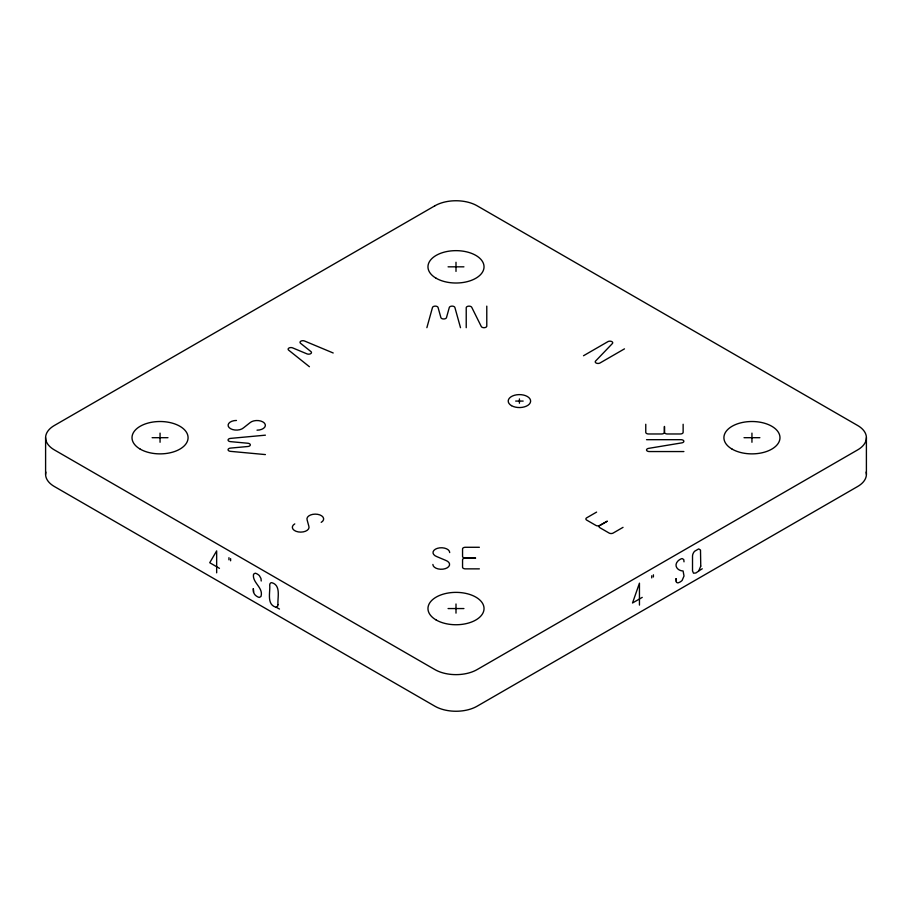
<?xml version="1.0" encoding="UTF-8"?>
<svg xmlns="http://www.w3.org/2000/svg" width="912" height="912" viewBox="0 0 912 912"><rect width="100%" height="100%" fill="white"/><g stroke="black" fill="none" stroke-linecap="round" stroke-linejoin="round"><path stroke-width="1.37" d="M426.873 327.682L432.482 307.504A2.839 1.642 0 0 1 435.286 306.124A2.839 1.642 0 0 1 438.079 307.504L440.884 317.593A2.839 1.642 0 0 0 443.688 318.972A2.839 1.642 0 0 0 446.492 317.593L449.297 307.504A2.839 1.642 0 0 1 452.101 306.124A2.839 1.642 0 0 1 454.894 307.504L460.503 327.682M699.014 570.752L702.263 568.78M583.509 355.737L607.951 341.624A2.804 1.619 0 0 1 611.61 341.498A2.804 1.619 0 0 1 612.362 343.573L595.616 361.027A2.804 1.619 0 0 0 596.334 363.124A2.804 1.619 0 0 0 600.028 362.976L624.469 348.863M596.608 512.099L586.701 517.811A2.804 1.619 0 0 0 586.701 520.102L595.901 525.415A2.804 1.619 0 0 0 599.868 525.415L607.175 521.254L599.868 525.415A2.804 1.619 0 0 0 599.948 527.752L609.159 533.075A2.804 1.619 0 0 0 613.126 533.075L623.033 527.353M642.242 597.383L632.518 602.992L639.449 583.156L639.449 605.101M265.403 435.172L230.451 438.398A2.839 1.642 0 0 0 228.068 440.017A2.839 1.642 0 0 0 230.451 441.636L247.927 443.255A2.839 1.642 0 0 1 250.321 444.874A2.839 1.642 0 0 1 247.927 446.492L230.451 448.111A2.839 1.642 0 0 0 228.068 449.73A2.839 1.642 0 0 0 230.451 451.349L265.403 454.586M448.077 266.828L463.923 266.828M515.679 401.075L523.157 401.075M152.122 437.692L167.979 437.692M744.021 437.692L759.878 437.692M646.528 439.687L681.093 439.687A2.804 1.619 0 0 1 683.829 441.1A2.804 1.619 0 0 1 681.811 442.867L648.603 448.373A2.804 1.619 0 0 0 646.551 450.14A2.804 1.619 0 0 0 649.321 451.554L683.897 451.554M479.37 547.28L465.359 547.28A2.804 1.619 0 0 0 462.555 548.899L462.555 556.423A2.804 1.619 0 0 0 465.359 558.041L475.631 558.076L465.359 558.11A2.804 1.619 0 0 0 462.555 559.729L462.555 567.241A2.804 1.619 0 0 0 465.359 568.86L479.37 568.86M448.077 608.555L463.923 608.555M333.199 352.99L304.528 341.008A2.839 1.642 0 0 0 300.857 341.179A2.839 1.642 0 0 0 300.561 343.3L310.935 351.576A2.839 1.642 0 0 1 310.639 353.696A2.839 1.642 0 0 1 306.968 353.867L292.638 347.882A2.839 1.642 0 0 0 288.956 348.042A2.839 1.642 0 0 0 288.671 350.162L309.419 366.727M276.233 607.255L279.482 609.045M219.461 568.347L209.737 562.727L216.657 550.882L216.657 572.839M676.339 581.856L676.1 578.653L676.339 581.856A4.412 2.542 -60 0 0 679.201 582.426A10.146 5.86 -60 0 0 682.119 580.442L684.011 576.019L683.099 570.992C677.434 570.787 673.432 565.497 677.992 560.948A10.146 5.86 -60 0 1 682.119 558.566L683.761 559.558L684.011 561.826M253.559 592.196L253.319 588.719L253.559 592.196A4.412 2.542 60 0 0 256.409 596.049A10.146 5.86 60 0 0 259.339 597.451L260.969 596.471C263.819 587.624 251.86 582.608 253.559 574.172L255.212 573.192A10.146 5.86 60 0 1 259.339 575.575L260.969 578.459L261.22 581.012M866.4 437.692L866.4 474.308M751.944 433.12L751.944 442.274M683.134 424.262L683.134 432.356A2.804 1.619 0 0 1 680.329 433.975L667.31 433.975A2.804 1.619 0 0 1 664.506 432.356L664.449 426.428L664.392 432.356A2.804 1.619 0 0 1 661.588 433.975L648.569 433.975A2.804 1.619 0 0 1 645.764 432.356L645.764 424.262M653.402 574.799L653.402 576.965M651.738 575.757L651.738 577.923M519.418 398.92L519.418 403.241M486.78 306.124L486.78 326.074A2.804 1.619 0 0 1 484.352 327.682A2.804 1.619 0 0 1 481.274 326.496L471.743 307.321A2.804 1.619 0 0 0 468.677 306.158A2.804 1.619 0 0 0 466.226 307.732L466.226 327.693M456 262.257L456 271.411M456 603.983L456 613.138M230.611 558.646L230.611 560.8M228.946 557.677L228.946 559.843M160.056 433.12L160.056 442.274M45.6 437.692L45.6 474.308M866.149 472.051A29.891 17.26 0 0 1 857.645 486.506L477.136 706.196A29.891 17.26 0 0 1 434.864 706.196L54.355 486.506A29.891 17.26 0 0 1 45.851 472.051M449.707 552.581A8.356 4.822 0 0 0 437.327 548.351A8.356 4.822 0 0 0 436.859 556.639L445.729 560.378A8.356 4.822 0 0 1 445.261 568.666A8.356 4.822 0 0 1 432.881 564.448M257.013 430.168A8.356 4.822 0 0 0 264.332 423.02A8.356 4.822 0 0 0 249.968 422.746L243.504 427.865A8.356 4.822 0 0 1 229.129 427.591A8.356 4.822 0 0 1 236.459 420.455M321.206 522.359A8.356 4.822 0 0 0 317.638 514.322A8.356 4.822 0 0 0 307.139 520L308.849 526.258A8.356 4.822 0 0 1 298.349 531.924A8.356 4.822 0 0 1 294.781 523.887M700.758 566.135L698.683 571.06L695.89 572.975L693.508 573.192L692.516 570.901L692.516 556.183A4.97 2.873 -60 0 1 694.568 551.293L698.683 548.91L700.496 550.027L700.758 566.135M277.978 604.667L277.715 606.104L275.903 607.187C266.361 604.576 270.385 592.105 269.724 585.196A4.97 2.873 60 0 1 271.787 582.677C281.329 585.265 277.339 597.77 277.978 604.667M434.864 205.804L54.355 425.494A29.891 17.26 0 0 0 54.355 449.901L434.864 669.579A29.891 17.26 0 0 0 477.136 669.579L857.645 449.901A29.891 17.26 0 0 0 857.645 425.494L477.136 205.804A29.891 17.26 0 0 0 434.864 205.804M511.495 405.658A11.206 6.475 0 0 0 530.248 402.751A11.206 6.475 0 0 0 516.511 394.828A11.206 6.475 0 0 0 511.495 405.658M436.187 620A28.021 16.177 0 0 0 483.075 612.75A28.021 16.177 0 0 0 448.75 592.925A28.021 16.177 0 0 0 436.187 620M436.187 278.274A28.021 16.177 0 0 0 483.075 271.012A28.021 16.177 0 0 0 448.75 251.199A28.021 16.177 0 0 0 436.187 278.274M140.231 449.137A28.021 16.177 0 0 0 187.12 441.875A28.021 16.177 0 0 0 152.794 422.062A28.021 16.177 0 0 0 140.231 449.137M732.131 449.137A28.021 16.177 0 0 0 779.019 441.875A28.021 16.177 0 0 0 744.694 422.062A28.021 16.177 0 0 0 732.131 449.137"/></g></svg>
